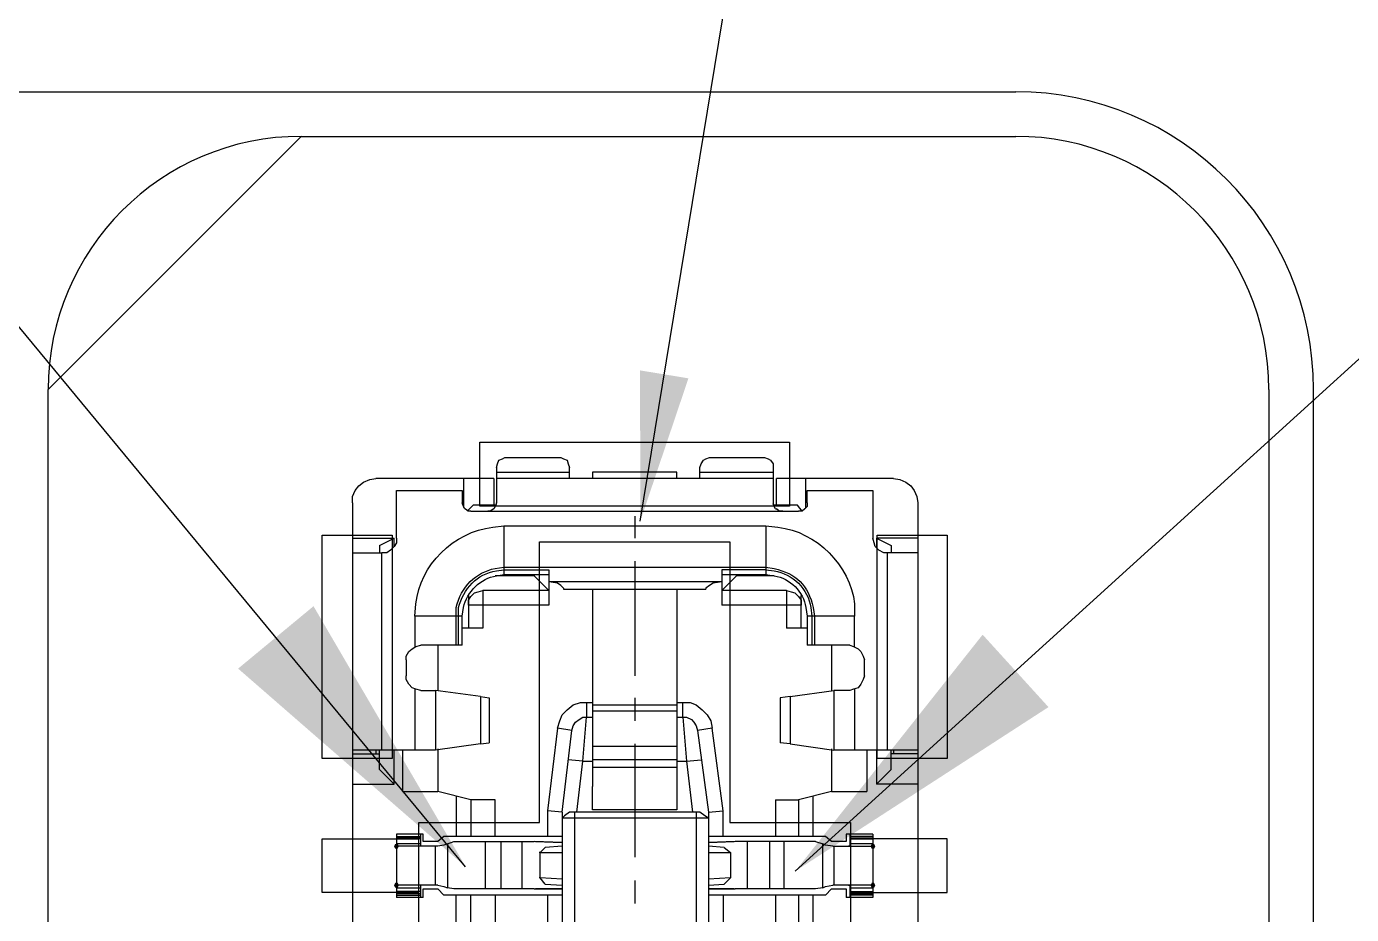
# Model space of a CAD drawing. Header units: millimetres. Extents: x -697 to -103, y -638 to -114.
# Drawn here: x -216.57 to -194.31, y -400.87 to -385.95 of the extents above; entities that cross this region are included whole.
import ezdxf

# ---------------------------------------------------------------- set-up
doc = ezdxf.new("R2010")
doc.units = ezdxf.units.MM
doc.layers.add('NW0322', color=7, linetype='Continuous')
doc.layers.add('標示線', color=3, linetype='Continuous', lineweight=0)
doc.styles.get("Standard").update_dxf_attribs({"font": ''})
doc.styles.get('Standard').set_extended_font_data('SimSun')
doc.dimstyles.new('ISO-25', dxfattribs={"dimtxt": 2.5, "dimasz": 2.5, "dimexe": 1.25, "dimexo": 0.625, "dimtad": 1, "dimtxsty": 'Standard', "dimcen": 2.5, "dimadec": 0, "dimazin": 0, "dimtfac": 1, "dimtmove": 0, "dimatfit": 3, "dimfxl": 1, "dimarcsym": 0})

# ---------------------------------------------------------------- blocks, each defined once
blk = doc.blocks.new('NW0322-A')
at = {"layer": 'NW0322'}
h = blk.add_hatch(color=256, dxfattribs=at)
h.dxf.hatch_style = 2
h.paths.add_polyline_path([(1767.3527, 2188.8234), (1767.3486, 2188.8316), (1767.3404, 2188.8316), (1767.3363, 2188.8234), (1767.3404, 2188.8153), (1767.3486, 2188.8153)])
h = blk.add_hatch(color=256, dxfattribs=at)
h.dxf.hatch_style = 2
h.paths.add_polyline_path([(1768.9366, 2188.8234), (1768.9407, 2188.8153), (1768.9488, 2188.8153), (1768.9529, 2188.8234), (1768.9488, 2188.8316), (1768.9407, 2188.8316)])
h = blk.add_hatch(color=256, dxfattribs=at)
h.dxf.hatch_style = 2
h.paths.add_polyline_path([(1767.3527, 2188.6925), (1767.3486, 2188.7007), (1767.3404, 2188.7007), (1767.3363, 2188.6925), (1767.3404, 2188.6843), (1767.3486, 2188.6843)])
h = blk.add_hatch(color=256, dxfattribs=at)
h.dxf.hatch_style = 2
h.paths.add_polyline_path([(1768.9366, 2188.6925), (1768.9407, 2188.6843), (1768.9488, 2188.6843), (1768.9529, 2188.6925), (1768.9488, 2188.7007), (1768.9407, 2188.7007)])
at = {"layer": 'NW0322', "color": 7}
for p, q in [((1749.6007, 2191.3584), (1769.4246, 2191.3584)), ((1749.6007, 2191.3584), (1769.4246, 2191.3584)), ((1767.0246, 2191.2084), (1769.4246, 2191.2084)), ((1766.1746, 2178.7584), (1766.1746, 2190.3584)), ((1770.2746, 2190.3584), (1770.2746, 2178.7584)), ((1770.4246, 2178.7584), (1770.4246, 2190.3584)), ((1770.4246, 2178.7584), (1770.4246, 2190.3584))]:
    blk.add_line(p, q, dxfattribs=at)
at = {"layer": 'NW0322', "color": 2}
for p, q in [((1766.1746, 2190.3584), (1767.0246, 2191.2084)), ((1767.6246, 2190.1814), (1768.6646, 2190.1814)), ((1767.6246, 2189.9664), (1767.6246, 2190.1814)), ((1768.6646, 2190.1814), (1768.6646, 2189.9664)), ((1768.6646, 2189.9664), (1767.6246, 2189.9664)), ((1767.0946, 2189.8684), (1767.3296, 2189.8684)), ((1767.0946, 2189.1184), (1767.0946, 2189.8684)), ((1767.3296, 2189.8684), (1767.3296, 2189.1184)), ((1767.8246, 2189.8464), (1768.4646, 2189.8464)), ((1767.8246, 2188.9034), (1767.8246, 2189.8464)), ((1768.4646, 2189.8464), (1768.4646, 2188.9034)), ((1768.9596, 2189.8684), (1769.1946, 2189.8684)), ((1768.9596, 2189.1184), (1768.9596, 2189.8684)), ((1769.1946, 2189.8684), (1769.1946, 2189.1184)), ((1767.3296, 2189.1184), (1767.0946, 2189.1184)), ((1769.1946, 2189.1184), (1768.9596, 2189.1184)), ((1767.4196, 2188.9034), (1767.8246, 2188.9034)), ((1767.4196, 2180.2134), (1767.4196, 2188.9034)), ((1768.4646, 2188.9034), (1768.8696, 2188.9034)), ((1768.8696, 2188.9034), (1768.8696, 2180.2134)), ((1767.0946, 2188.8484), (1767.4196, 2188.8484)), ((1767.0946, 2188.6684), (1767.0946, 2188.8484)), ((1769.1946, 2188.8484), (1768.8696, 2188.8484)), ((1769.1946, 2188.6684), (1769.1946, 2188.8484)), ((1767.4196, 2188.6684), (1767.0946, 2188.6684)), ((1768.8696, 2188.6684), (1769.1946, 2188.6684))]:
    blk.add_line(p, q, dxfattribs=at)
at = {"layer": 'NW0322'}
for points in [[(1767.9052, 2189.6911), (1767.897, 2189.6993), (1767.8848, 2189.7075), (1767.8561, 2189.7115)], [(1768.4373, 2189.7115), (1768.4086, 2189.7075), (1768.3963, 2189.6993), (1768.3841, 2189.6911)], [(1767.6269, 2189.3268), (1767.6556, 2189.3227)], [(1768.6665, 2189.3268), (1768.6337, 2189.3227)], [(1767.9707, 2189.1099), (1767.983, 2189.2573)], [(1768.3063, 2189.2573), (1768.3186, 2189.1099)], [(1767.6269, 2189.1672), (1767.6556, 2189.1713)], [(1768.6665, 2189.1672), (1768.6337, 2189.1713)], [(1767.9011, 2188.938), (1767.852, 2188.9421)], [(1767.9257, 2188.938), (1767.9093, 2188.9258)], [(1768.38, 2188.9258), (1768.3636, 2188.938)], [(1768.3922, 2188.938), (1768.4414, 2188.9421)], [(1767.9011, 2188.8357), (1767.807, 2188.8398)], [(1767.8111, 2188.8398), (1767.9011, 2188.8357)], [(1767.9011, 2188.8234), (1767.8438, 2188.8193)], [(1768.3922, 2188.8357), (1768.4782, 2188.8398)], [(1768.4823, 2188.8398), (1768.3922, 2188.8357)], [(1768.4455, 2188.8193), (1768.3922, 2188.8234)], [(1768.867, 2188.8234), (1768.8629, 2188.8234)], [(1767.8275, 2188.803), (1767.9011, 2188.803)], [(1768.3922, 2188.803), (1768.4659, 2188.803)], [(1767.807, 2188.6802), (1767.9011, 2188.6802)], [(1767.9011, 2188.6802), (1767.8111, 2188.6802)], [(1767.9011, 2188.7129), (1767.8275, 2188.717)], [(1767.8438, 2188.6966), (1767.9011, 2188.6925)], [(1768.4659, 2188.717), (1768.3922, 2188.7129)], [(1768.3922, 2188.6925), (1768.4455, 2188.6966)], [(1768.4782, 2188.6802), (1768.3922, 2188.6802)], [(1768.3922, 2188.6802), (1768.4823, 2188.6802)], [(1768.8629, 2188.6925), (1768.867, 2188.6925)]]:
    blk.add_lwpolyline(points, dxfattribs=at)
at = {"layer": 'NW0322', "color": 7}
for centre, radius, start, end in [((1769.4246, 2190.3584), 1, 0, 90), ((1769.4246, 2190.3584), 1, 0, 90), ((1767.0246, 2190.3584), 0.85, 90, 180), ((1769.4246, 2190.3584), 0.85, 0, 90)]:
    blk.add_arc(centre, radius, start, end, dxfattribs=at)
at = {"layer": 'NW0322'}
for points, knots in [([(1767.6801, 2190.0963), (1767.6801, 2190.0963), (1767.6842, 2190.1085), (1767.6842, 2190.1085), (1767.6842, 2190.1085), (1767.6883, 2190.1208), (1767.6883, 2190.1208), (1767.6883, 2190.1208), (1767.7006, 2190.1249), (1767.7006, 2190.1249), (1767.7006, 2190.1249), (1767.7088, 2190.129), (1767.7088, 2190.129)], [0, 0, 0, 0, 1, 1, 1, 2, 2, 2, 3, 3, 3, 4, 4, 4, 4]), ([(1767.897, 2190.129), (1767.897, 2190.129), (1767.9052, 2190.1249), (1767.9052, 2190.1249), (1767.9052, 2190.1249), (1767.9175, 2190.1208), (1767.9175, 2190.1208), (1767.9175, 2190.1208), (1767.9216, 2190.1085), (1767.9216, 2190.1085), (1767.9216, 2190.1085), (1767.9257, 2190.0963), (1767.9257, 2190.0963)], [0, 0, 0, 0, 1, 1, 1, 2, 2, 2, 3, 3, 3, 4, 4, 4, 4]), ([(1768.3636, 2190.0963), (1768.3636, 2190.0963), (1768.3677, 2190.1085), (1768.3677, 2190.1085), (1768.3677, 2190.1085), (1768.3759, 2190.1208), (1768.3759, 2190.1208), (1768.3759, 2190.1208), (1768.3841, 2190.1249), (1768.3841, 2190.1249), (1768.3841, 2190.1249), (1768.3963, 2190.129), (1768.3963, 2190.129)], [0, 0, 0, 0, 1, 1, 1, 2, 2, 2, 3, 3, 3, 4, 4, 4, 4]), ([(1768.5805, 2190.129), (1768.5805, 2190.129), (1768.5928, 2190.1249), (1768.5928, 2190.1249), (1768.5928, 2190.1249), (1768.601, 2190.1208), (1768.601, 2190.1208), (1768.601, 2190.1208), (1768.6092, 2190.1085), (1768.6092, 2190.1085), (1768.6092, 2190.1085), (1768.6092, 2190.0963), (1768.6092, 2190.0963)], [0, 0, 0, 0, 1, 1, 1, 2, 2, 2, 3, 3, 3, 4, 4, 4, 4]), ([(1767.1972, 2189.9776), (1767.1972, 2189.9776), (1767.1972, 2189.998), (1767.1972, 2189.998), (1767.1972, 2189.998), (1767.2054, 2190.0185), (1767.2054, 2190.0185), (1767.2054, 2190.0185), (1767.2177, 2190.0349), (1767.2177, 2190.0349), (1767.2177, 2190.0349), (1767.234, 2190.0471), (1767.234, 2190.0471), (1767.234, 2190.0471), (1767.2545, 2190.0553), (1767.2545, 2190.0553), (1767.2545, 2190.0553), (1767.275, 2190.0594), (1767.275, 2190.0594)], [0, 0, 0, 0, 1, 1, 1, 2, 2, 2, 3, 3, 3, 4, 4, 4, 5, 5, 5, 6, 6, 6, 6]), ([(1769.0143, 2190.0594), (1769.0143, 2190.0594), (1769.0348, 2190.0553), (1769.0348, 2190.0553), (1769.0348, 2190.0553), (1769.0553, 2190.0471), (1769.0553, 2190.0471), (1769.0553, 2190.0471), (1769.0716, 2190.0349), (1769.0716, 2190.0349), (1769.0716, 2190.0349), (1769.0839, 2190.0185), (1769.0839, 2190.0185), (1769.0839, 2190.0185), (1769.0921, 2189.998), (1769.0921, 2189.998), (1769.0921, 2189.998), (1769.0962, 2189.9776), (1769.0962, 2189.9776)], [0, 0, 0, 0, 1, 1, 1, 2, 2, 2, 3, 3, 3, 4, 4, 4, 5, 5, 5, 6, 6, 6, 6]), ([(1767.5942, 2189.9489), (1767.5942, 2189.9489), (1767.586, 2189.9489), (1767.586, 2189.9489), (1767.586, 2189.9489), (1767.5737, 2189.9571), (1767.5737, 2189.9571), (1767.5737, 2189.9571), (1767.5696, 2189.9653), (1767.5696, 2189.9653), (1767.5696, 2189.9653), (1767.5655, 2189.9776), (1767.5655, 2189.9776)], [0, 0, 0, 0, 1, 1, 1, 2, 2, 2, 3, 3, 3, 4, 4, 4, 4]), ([(1768.7238, 2189.9776), (1768.7238, 2189.9776), (1768.7238, 2189.9653), (1768.7238, 2189.9653), (1768.7238, 2189.9653), (1768.7156, 2189.9571), (1768.7156, 2189.9571), (1768.7156, 2189.9571), (1768.7074, 2189.9489), (1768.7074, 2189.9489), (1768.7074, 2189.9489), (1768.6951, 2189.9489), (1768.6951, 2189.9489)], [0, 0, 0, 0, 1, 1, 1, 2, 2, 2, 3, 3, 3, 4, 4, 4, 4]), ([(1767.4059, 2189.597), (1767.4059, 2189.597), (1767.41, 2189.6379), (1767.41, 2189.6379), (1767.4223, 2189.7688), (1767.5369, 2189.8793), (1767.6679, 2189.8957), (1767.6679, 2189.8957), (1767.7047, 2189.8998), (1767.7047, 2189.8998)], [0, 0, 0, 0, 1, 1, 1, 2, 2, 2, 3, 3, 3, 3]), ([(1768.5846, 2189.8998), (1768.5846, 2189.8998), (1768.6255, 2189.8957), (1768.6255, 2189.8957), (1768.7565, 2189.8793), (1768.867, 2189.7688), (1768.8834, 2189.6379), (1768.8834, 2189.6379), (1768.8834, 2189.597), (1768.8834, 2189.597)], [0, 0, 0, 0, 1, 1, 1, 2, 2, 2, 3, 3, 3, 3]), ([(1767.3445, 2189.8589), (1767.3445, 2189.8589), (1767.3445, 2189.8425), (1767.3445, 2189.8425), (1767.3445, 2189.8425), (1767.3363, 2189.8302), (1767.3363, 2189.8302), (1767.3363, 2189.8302), (1767.3241, 2189.818), (1767.3241, 2189.818), (1767.3241, 2189.818), (1767.3118, 2189.8098), (1767.3118, 2189.8098), (1767.3118, 2189.8098), (1767.2954, 2189.8098), (1767.2954, 2189.8098)], [0, 0, 0, 0, 1, 1, 1, 2, 2, 2, 3, 3, 3, 4, 4, 4, 5, 5, 5, 5]), ([(1768.9939, 2189.8098), (1768.9939, 2189.8098), (1768.9816, 2189.8098), (1768.9816, 2189.8098), (1768.9816, 2189.8098), (1768.9652, 2189.818), (1768.9652, 2189.818), (1768.9652, 2189.818), (1768.9529, 2189.8302), (1768.9529, 2189.8302), (1768.9529, 2189.8302), (1768.9488, 2189.8425), (1768.9488, 2189.8425), (1768.9488, 2189.8425), (1768.9448, 2189.8589), (1768.9448, 2189.8589)], [0, 0, 0, 0, 1, 1, 1, 2, 2, 2, 3, 3, 3, 4, 4, 4, 5, 5, 5, 5]), ([(1767.5451, 2189.597), (1767.5451, 2189.597), (1767.5451, 2189.6256), (1767.5451, 2189.6256), (1767.5614, 2189.6952), (1767.6106, 2189.7443), (1767.676, 2189.7566), (1767.676, 2189.7566), (1767.7047, 2189.7607), (1767.7047, 2189.7607)], [0, 0, 0, 0, 1, 1, 1, 2, 2, 2, 3, 3, 3, 3]), ([(1767.5533, 2189.597), (1767.5533, 2189.597), (1767.5533, 2189.6256), (1767.5533, 2189.6256), (1767.5696, 2189.687), (1767.6146, 2189.7402), (1767.6801, 2189.7484), (1767.6801, 2189.7484), (1767.7047, 2189.7525), (1767.7047, 2189.7525)], [0, 0, 0, 0, 1, 1, 1, 2, 2, 2, 3, 3, 3, 3]), ([(1768.5846, 2189.7607), (1768.5846, 2189.7607), (1768.6133, 2189.7566), (1768.6133, 2189.7566), (1768.6869, 2189.7402), (1768.7278, 2189.6993), (1768.7442, 2189.6256), (1768.7442, 2189.6256), (1768.7483, 2189.597), (1768.7483, 2189.597)], [0, 0, 0, 0, 1, 1, 1, 2, 2, 2, 3, 3, 3, 3]), ([(1768.5846, 2189.7525), (1768.5846, 2189.7525), (1768.6133, 2189.7484), (1768.6133, 2189.7484), (1768.6746, 2189.7402), (1768.7278, 2189.687), (1768.736, 2189.6256), (1768.736, 2189.6256), (1768.7401, 2189.597), (1768.7401, 2189.597)], [0, 0, 0, 0, 1, 1, 1, 2, 2, 2, 3, 3, 3, 3]), ([(1767.5655, 2189.597), (1767.5655, 2189.597), (1767.5696, 2189.6256), (1767.5696, 2189.6256), (1767.5819, 2189.6788), (1767.6269, 2189.7238), (1767.6801, 2189.732), (1767.6801, 2189.732), (1767.7047, 2189.7361), (1767.7047, 2189.7361)], [0, 0, 0, 0, 1, 1, 1, 2, 2, 2, 3, 3, 3, 3]), ([(1768.5846, 2189.7361), (1768.5846, 2189.7361), (1768.6133, 2189.732), (1768.6133, 2189.732), (1768.6665, 2189.7238), (1768.7115, 2189.6788), (1768.7197, 2189.6256), (1768.7197, 2189.6256), (1768.7238, 2189.597), (1768.7238, 2189.597)], [0, 0, 0, 0, 1, 1, 1, 2, 2, 2, 3, 3, 3, 3]), ([(1767.586, 2189.6338), (1767.586, 2189.6338), (1767.586, 2189.6502), (1767.586, 2189.6502), (1767.586, 2189.6502), (1767.5942, 2189.6624), (1767.5942, 2189.6624), (1767.5942, 2189.6624), (1767.6065, 2189.6747), (1767.6065, 2189.6747), (1767.6065, 2189.6747), (1767.6187, 2189.6788), (1767.6187, 2189.6788), (1767.6187, 2189.6788), (1767.6351, 2189.6829), (1767.6351, 2189.6829)], [0, 0, 0, 0, 1, 1, 1, 2, 2, 2, 3, 3, 3, 4, 4, 4, 5, 5, 5, 5]), ([(1768.6542, 2189.6829), (1768.6542, 2189.6829), (1768.6705, 2189.6788), (1768.6705, 2189.6788), (1768.6705, 2189.6788), (1768.6828, 2189.6747), (1768.6828, 2189.6747), (1768.6828, 2189.6747), (1768.6951, 2189.6624), (1768.6951, 2189.6624), (1768.6951, 2189.6624), (1768.7033, 2189.6502), (1768.7033, 2189.6502), (1768.7033, 2189.6502), (1768.7033, 2189.6338), (1768.7033, 2189.6338)], [0, 0, 0, 0, 1, 1, 1, 2, 2, 2, 3, 3, 3, 4, 4, 4, 5, 5, 5, 5]), ([(1767.3773, 2189.4496), (1767.3773, 2189.4496), (1767.3773, 2189.4619), (1767.3773, 2189.4619), (1767.3773, 2189.4619), (1767.3855, 2189.4783), (1767.3855, 2189.4783), (1767.3855, 2189.4783), (1767.3977, 2189.4864), (1767.3977, 2189.4864), (1767.3977, 2189.4864), (1767.41, 2189.4946), (1767.41, 2189.4946), (1767.41, 2189.4946), (1767.4264, 2189.4987), (1767.4264, 2189.4987)], [0, 0, 0, 0, 1, 1, 1, 2, 2, 2, 3, 3, 3, 4, 4, 4, 5, 5, 5, 5]), ([(1768.867, 2189.4987), (1768.867, 2189.4987), (1768.8793, 2189.4946), (1768.8793, 2189.4946), (1768.8793, 2189.4946), (1768.8956, 2189.4864), (1768.8956, 2189.4864), (1768.8956, 2189.4864), (1768.9038, 2189.4783), (1768.9038, 2189.4783), (1768.9038, 2189.4783), (1768.912, 2189.4619), (1768.912, 2189.4619), (1768.912, 2189.4619), (1768.9161, 2189.4496), (1768.9161, 2189.4496)], [0, 0, 0, 0, 1, 1, 1, 2, 2, 2, 3, 3, 3, 4, 4, 4, 5, 5, 5, 5]), ([(1767.4264, 2189.3473), (1767.4264, 2189.3473), (1767.41, 2189.3514), (1767.41, 2189.3514), (1767.41, 2189.3514), (1767.3977, 2189.3555), (1767.3977, 2189.3555), (1767.3977, 2189.3555), (1767.3855, 2189.3678), (1767.3855, 2189.3678), (1767.3855, 2189.3678), (1767.3773, 2189.3841), (1767.3773, 2189.3841), (1767.3773, 2189.3841), (1767.3773, 2189.3964), (1767.3773, 2189.3964)], [0, 0, 0, 0, 1, 1, 1, 2, 2, 2, 3, 3, 3, 4, 4, 4, 5, 5, 5, 5]), ([(1768.9161, 2189.3964), (1768.9161, 2189.3964), (1768.912, 2189.3841), (1768.912, 2189.3841), (1768.912, 2189.3841), (1768.9038, 2189.3678), (1768.9038, 2189.3678), (1768.9038, 2189.3678), (1768.8956, 2189.3555), (1768.8956, 2189.3555), (1768.8956, 2189.3555), (1768.8793, 2189.3514), (1768.8793, 2189.3514), (1768.8793, 2189.3514), (1768.867, 2189.3473), (1768.867, 2189.3473)], [0, 0, 0, 0, 1, 1, 1, 2, 2, 2, 3, 3, 3, 4, 4, 4, 5, 5, 5, 5]), ([(1767.8848, 2189.2204), (1767.8848, 2189.2204), (1767.8929, 2189.245), (1767.8929, 2189.245), (1767.8929, 2189.245), (1767.9011, 2189.2654), (1767.9011, 2189.2654), (1767.9011, 2189.2654), (1767.9175, 2189.2818), (1767.9175, 2189.2818), (1767.9175, 2189.2818), (1767.938, 2189.2982), (1767.938, 2189.2982), (1767.938, 2189.2982), (1767.9625, 2189.3064), (1767.9625, 2189.3064), (1767.9625, 2189.3064), (1767.983, 2189.3064), (1767.983, 2189.3064)], [0, 0, 0, 0, 1, 1, 1, 2, 2, 2, 3, 3, 3, 4, 4, 4, 5, 5, 5, 6, 6, 6, 6]), ([(1768.3063, 2189.3064), (1768.3063, 2189.3064), (1768.3309, 2189.3064), (1768.3309, 2189.3064), (1768.3309, 2189.3064), (1768.3513, 2189.2982), (1768.3513, 2189.2982), (1768.3513, 2189.2982), (1768.3718, 2189.2818), (1768.3718, 2189.2818), (1768.3718, 2189.2818), (1768.3882, 2189.2654), (1768.3882, 2189.2654), (1768.3882, 2189.2654), (1768.4004, 2189.245), (1768.4004, 2189.245), (1768.4004, 2189.245), (1768.4045, 2189.2204), (1768.4045, 2189.2204)], [0, 0, 0, 0, 1, 1, 1, 2, 2, 2, 3, 3, 3, 4, 4, 4, 5, 5, 5, 6, 6, 6, 6]), ([(1767.9339, 2189.2122), (1767.9339, 2189.2122), (1767.938, 2189.2286), (1767.938, 2189.2286), (1767.938, 2189.2286), (1767.9462, 2189.2409), (1767.9462, 2189.2409), (1767.9462, 2189.2409), (1767.9584, 2189.2491), (1767.9584, 2189.2491), (1767.9584, 2189.2491), (1767.9707, 2189.2573), (1767.9707, 2189.2573), (1767.9707, 2189.2573), (1767.983, 2189.2573), (1767.983, 2189.2573)], [0, 0, 0, 0, 1, 1, 1, 2, 2, 2, 3, 3, 3, 4, 4, 4, 5, 5, 5, 5]), ([(1768.3063, 2189.2573), (1768.3063, 2189.2573), (1768.3186, 2189.2573), (1768.3186, 2189.2573), (1768.3186, 2189.2573), (1768.335, 2189.2491), (1768.335, 2189.2491), (1768.335, 2189.2491), (1768.3431, 2189.2409), (1768.3431, 2189.2409), (1768.3431, 2189.2409), (1768.3513, 2189.2286), (1768.3513, 2189.2286), (1768.3513, 2189.2286), (1768.3554, 2189.2122), (1768.3554, 2189.2122)], [0, 0, 0, 0, 1, 1, 1, 2, 2, 2, 3, 3, 3, 4, 4, 4, 5, 5, 5, 5])]:
    blk.add_open_spline(points, degree=3, knots=knots, dxfattribs=at)
for points in [[(1767.7088, 2190.129), (1767.7088, 2190.129), (1767.897, 2190.129), (1767.897, 2190.129)], [(1768.3963, 2190.129), (1768.3963, 2190.129), (1768.5805, 2190.129), (1768.5805, 2190.129)], [(1767.6719, 2190.0594), (1767.6719, 2190.0594), (1767.275, 2190.0594), (1767.275, 2190.0594)], [(1767.5696, 2190.0594), (1767.5696, 2190.0594), (1767.5696, 2189.9612), (1767.5696, 2189.9612)], [(1767.6719, 2190.0594), (1767.6719, 2190.0594), (1767.6719, 2189.9694), (1767.6719, 2189.9694)], [(1767.6801, 2190.0963), (1767.6801, 2190.0963), (1767.6801, 2189.9776), (1767.6801, 2189.9776)], [(1767.6801, 2190.0799), (1767.6801, 2190.0799), (1767.9257, 2190.0799), (1767.9257, 2190.0799)], [(1768.6092, 2190.0594), (1768.6092, 2190.0594), (1767.6801, 2190.0594), (1767.6801, 2190.0594)], [(1767.9257, 2190.0594), (1767.9257, 2190.0594), (1767.9257, 2190.0963), (1767.9257, 2190.0963)], [(1768.0034, 2190.0799), (1768.0034, 2190.0799), (1768.0034, 2190.0594), (1768.0034, 2190.0594)], [(1768.2858, 2190.0799), (1768.2858, 2190.0799), (1768.0034, 2190.0799), (1768.0034, 2190.0799)], [(1768.2858, 2190.0594), (1768.2858, 2190.0594), (1768.2858, 2190.0799), (1768.2858, 2190.0799)], [(1768.3636, 2190.0594), (1768.3636, 2190.0594), (1768.3636, 2190.0963), (1768.3636, 2190.0963)], [(1768.3636, 2190.0799), (1768.3636, 2190.0799), (1768.6092, 2190.0799), (1768.6092, 2190.0799)], [(1768.6092, 2190.0963), (1768.6092, 2190.0963), (1768.6092, 2189.9776), (1768.6092, 2189.9776)], [(1768.6214, 2189.9694), (1768.6214, 2189.9694), (1768.6214, 2190.0594), (1768.6214, 2190.0594)], [(1769.0143, 2190.0594), (1769.0143, 2190.0594), (1768.6214, 2190.0594), (1768.6214, 2190.0594)], [(1768.7197, 2189.9612), (1768.7197, 2189.9612), (1768.7197, 2190.0594), (1768.7197, 2190.0594)], [(1767.3445, 2189.8589), (1767.3445, 2189.8589), (1767.3445, 2190.0185), (1767.3445, 2190.0185)], [(1767.3445, 2190.0185), (1767.3445, 2190.0185), (1767.5655, 2190.0185), (1767.5655, 2190.0185)], [(1767.5655, 2190.0185), (1767.5655, 2190.0185), (1767.5655, 2189.9776), (1767.5655, 2189.9776)], [(1768.7238, 2189.9776), (1768.7238, 2189.9776), (1768.7238, 2190.0185), (1768.7238, 2190.0185)], [(1768.7238, 2190.0185), (1768.7238, 2190.0185), (1768.9448, 2190.0185), (1768.9448, 2190.0185)], [(1768.9448, 2190.0185), (1768.9448, 2190.0185), (1768.9448, 2189.8589), (1768.9448, 2189.8589)], [(1767.1972, 2189.9776), (1767.1972, 2189.9776), (1767.1972, 2179.1372), (1767.1972, 2179.1372)], [(1767.6024, 2189.9694), (1767.6024, 2189.9694), (1767.5819, 2189.9489), (1767.5819, 2189.9489)], [(1767.6801, 2189.9694), (1767.6801, 2189.9694), (1767.6024, 2189.9694), (1767.6024, 2189.9694)], [(1767.6801, 2189.9735), (1767.6801, 2189.9735), (1767.676, 2189.9653), (1767.676, 2189.9653)], [(1767.6801, 2189.9694), (1767.6801, 2189.9694), (1767.676, 2189.9694), (1767.676, 2189.9694)], [(1767.6801, 2189.9735), (1767.6801, 2189.9735), (1767.6801, 2189.9776), (1767.6801, 2189.9776)], [(1768.6092, 2189.9776), (1768.6092, 2189.9776), (1768.6092, 2189.9735), (1768.6092, 2189.9735)], [(1768.6133, 2189.9653), (1768.6133, 2189.9653), (1768.6092, 2189.9735), (1768.6092, 2189.9735)], [(1768.6133, 2189.9694), (1768.6133, 2189.9694), (1768.6092, 2189.9694), (1768.6092, 2189.9694)], [(1768.691, 2189.9694), (1768.691, 2189.9694), (1768.6133, 2189.9694), (1768.6133, 2189.9694)], [(1768.7074, 2189.9489), (1768.7074, 2189.9489), (1768.691, 2189.9694), (1768.691, 2189.9694)], [(1769.0962, 2189.9776), (1769.0962, 2189.9776), (1769.0962, 2179.1372), (1769.0962, 2179.1372)], [(1767.5942, 2189.9489), (1767.5942, 2189.9489), (1768.6951, 2189.9489), (1768.6951, 2189.9489)], [(1767.6597, 2189.9489), (1767.6597, 2189.9489), (1767.6515, 2189.9489), (1767.6515, 2189.9489)], [(1767.6719, 2189.9571), (1767.6719, 2189.9571), (1767.6597, 2189.9489), (1767.6597, 2189.9489)], [(1767.676, 2189.9653), (1767.676, 2189.9653), (1767.6719, 2189.9571), (1767.6719, 2189.9571)], [(1768.1467, 2189.8589), (1768.1467, 2189.8589), (1768.1467, 2189.9325), (1768.1467, 2189.9325)], [(1768.6173, 2189.9571), (1768.6173, 2189.9571), (1768.6133, 2189.9653), (1768.6133, 2189.9653)], [(1768.6173, 2189.9571), (1768.6173, 2189.9571), (1768.6214, 2189.9571), (1768.6214, 2189.9571)], [(1768.6296, 2189.9489), (1768.6296, 2189.9489), (1768.6214, 2189.9571), (1768.6214, 2189.9571)], [(1768.6337, 2189.9489), (1768.6337, 2189.9489), (1768.6296, 2189.9489), (1768.6296, 2189.9489)], [(1768.6419, 2189.9489), (1768.6419, 2189.9489), (1768.6337, 2189.9489), (1768.6337, 2189.9489)], [(1767.7047, 2189.8998), (1767.7047, 2189.8998), (1767.7047, 2189.7361), (1767.7047, 2189.7361)], [(1767.7047, 2189.8998), (1767.7047, 2189.8998), (1768.5846, 2189.8998), (1768.5846, 2189.8998)], [(1768.5846, 2189.8998), (1768.5846, 2189.8998), (1768.5846, 2189.7361), (1768.5846, 2189.7361)], [(1767.1972, 2189.8589), (1767.1972, 2189.8589), (1767.3363, 2189.8589), (1767.3363, 2189.8589)], [(1767.2872, 2189.8343), (1767.2872, 2189.8343), (1767.3363, 2189.8589), (1767.3363, 2189.8589)], [(1767.2872, 2189.8343), (1767.2872, 2189.8343), (1767.2872, 2189.8098), (1767.2872, 2189.8098)], [(1767.3363, 2189.8302), (1767.3363, 2189.8302), (1767.3363, 2189.8589), (1767.3363, 2189.8589)], [(1768.957, 2189.8589), (1768.957, 2189.8589), (1768.957, 2189.8302), (1768.957, 2189.8302)], [(1769.0962, 2189.8589), (1769.0962, 2189.8589), (1768.957, 2189.8589), (1768.957, 2189.8589)], [(1768.957, 2189.8589), (1768.957, 2189.8589), (1769.0061, 2189.8343), (1769.0061, 2189.8343)], [(1769.0061, 2189.8343), (1769.0061, 2189.8343), (1769.0061, 2189.8098), (1769.0061, 2189.8098)], [(1767.1972, 2189.8098), (1767.1972, 2189.8098), (1767.2954, 2189.8098), (1767.2954, 2189.8098)], [(1767.2954, 2189.1468), (1767.2954, 2189.1468), (1767.2954, 2189.8098), (1767.2954, 2189.8098)], [(1768.9939, 2189.1468), (1768.9939, 2189.1468), (1768.9939, 2189.8098), (1768.9939, 2189.8098)], [(1769.0962, 2189.8098), (1769.0962, 2189.8098), (1768.9939, 2189.8098), (1768.9939, 2189.8098)], [(1767.7047, 2189.7607), (1767.7047, 2189.7607), (1768.5846, 2189.7607), (1768.5846, 2189.7607)], [(1767.7047, 2189.7525), (1767.7047, 2189.7525), (1767.8561, 2189.7525), (1767.8561, 2189.7525)], [(1767.8561, 2189.7525), (1767.8561, 2189.7525), (1767.8561, 2189.6338), (1767.8561, 2189.6338)], [(1768.1467, 2189.3964), (1768.1467, 2189.3964), (1768.1467, 2189.7811), (1768.1467, 2189.7811)], [(1768.4373, 2189.7525), (1768.4373, 2189.7525), (1768.4373, 2189.6338), (1768.4373, 2189.6338)], [(1768.5846, 2189.7525), (1768.5846, 2189.7525), (1768.4373, 2189.7525), (1768.4373, 2189.7525)], [(1767.807, 2189.732), (1767.807, 2189.732), (1767.676, 2189.732), (1767.676, 2189.732)], [(1767.7047, 2189.7361), (1767.7047, 2189.7361), (1767.8561, 2189.7361), (1767.8561, 2189.7361)], [(1767.807, 2189.7361), (1767.807, 2189.7361), (1767.807, 2189.732), (1767.807, 2189.732)], [(1767.8561, 2189.6829), (1767.8561, 2189.6829), (1767.807, 2189.732), (1767.807, 2189.732)], [(1768.4373, 2189.7115), (1768.4373, 2189.7115), (1767.8561, 2189.7115), (1767.8561, 2189.7115)], [(1768.4373, 2189.7361), (1768.4373, 2189.7361), (1768.5846, 2189.7361), (1768.5846, 2189.7361)], [(1768.4373, 2189.6829), (1768.4373, 2189.6829), (1768.4864, 2189.732), (1768.4864, 2189.732)], [(1768.4864, 2189.732), (1768.4864, 2189.732), (1768.4864, 2189.7361), (1768.4864, 2189.7361)], [(1768.6133, 2189.732), (1768.6133, 2189.732), (1768.4864, 2189.732), (1768.4864, 2189.732)], [(1767.586, 2189.6665), (1767.586, 2189.6665), (1767.586, 2189.556), (1767.586, 2189.556)], [(1767.6351, 2189.6829), (1767.6351, 2189.6829), (1767.6351, 2189.556), (1767.6351, 2189.556)], [(1767.8561, 2189.6829), (1767.8561, 2189.6829), (1767.6351, 2189.6829), (1767.6351, 2189.6829)], [(1767.9052, 2189.6911), (1767.9052, 2189.6911), (1767.9052, 2189.687), (1767.9052, 2189.687)], [(1767.9052, 2189.687), (1767.9052, 2189.687), (1768.3841, 2189.687), (1768.3841, 2189.687)], [(1768.0034, 2189.687), (1768.0034, 2189.687), (1768.0034, 2189.024), (1768.0034, 2189.024)], [(1768.2858, 2189.687), (1768.2858, 2189.687), (1768.2858, 2188.9462), (1768.2858, 2188.9462)], [(1768.3841, 2189.6911), (1768.3841, 2189.6911), (1768.3841, 2189.687), (1768.3841, 2189.687)], [(1768.6542, 2189.6829), (1768.6542, 2189.6829), (1768.4373, 2189.6829), (1768.4373, 2189.6829)], [(1768.6542, 2189.6829), (1768.6542, 2189.6829), (1768.6542, 2189.556), (1768.6542, 2189.556)], [(1768.7033, 2189.556), (1768.7033, 2189.556), (1768.7033, 2189.6665), (1768.7033, 2189.6665)], [(1767.8561, 2189.6338), (1767.8561, 2189.6338), (1767.586, 2189.6338), (1767.586, 2189.6338)], [(1768.7033, 2189.6338), (1768.7033, 2189.6338), (1768.4373, 2189.6338), (1768.4373, 2189.6338)], [(1767.4059, 2189.597), (1767.4059, 2189.597), (1767.4059, 2189.4946), (1767.4059, 2189.4946)], [(1767.5655, 2189.597), (1767.5655, 2189.597), (1767.4059, 2189.597), (1767.4059, 2189.597)], [(1767.5451, 2189.4987), (1767.5451, 2189.4987), (1767.5451, 2189.597), (1767.5451, 2189.597)], [(1767.5533, 2189.4987), (1767.5533, 2189.4987), (1767.5533, 2189.597), (1767.5533, 2189.597)], [(1767.5655, 2189.4987), (1767.5655, 2189.4987), (1767.5655, 2189.597), (1767.5655, 2189.597)], [(1768.7238, 2189.597), (1768.7238, 2189.597), (1768.7238, 2189.4987), (1768.7238, 2189.4987)], [(1768.8834, 2189.597), (1768.8834, 2189.597), (1768.7238, 2189.597), (1768.7238, 2189.597)], [(1768.7401, 2189.597), (1768.7401, 2189.597), (1768.7401, 2189.4987), (1768.7401, 2189.4987)], [(1768.7483, 2189.597), (1768.7483, 2189.597), (1768.7483, 2189.4987), (1768.7483, 2189.4987)], [(1768.8834, 2189.4946), (1768.8834, 2189.4946), (1768.8834, 2189.597), (1768.8834, 2189.597)], [(1767.6351, 2189.556), (1767.6351, 2189.556), (1767.5655, 2189.556), (1767.5655, 2189.556)], [(1768.7238, 2189.556), (1768.7238, 2189.556), (1768.6542, 2189.556), (1768.6542, 2189.556)], [(1767.5655, 2189.4987), (1767.5655, 2189.4987), (1767.4264, 2189.4987), (1767.4264, 2189.4987)], [(1767.4837, 2189.4987), (1767.4837, 2189.4987), (1767.4837, 2189.3473), (1767.4837, 2189.3473)], [(1768.867, 2189.4987), (1768.867, 2189.4987), (1768.7238, 2189.4987), (1768.7238, 2189.4987)], [(1768.8056, 2189.4987), (1768.8056, 2189.4987), (1768.8056, 2189.3473), (1768.8056, 2189.3473)], [(1767.3773, 2189.4496), (1767.3773, 2189.4496), (1767.3773, 2189.3964), (1767.3773, 2189.3964)], [(1768.9161, 2189.3964), (1768.9161, 2189.3964), (1768.9161, 2189.4496), (1768.9161, 2189.4496)], [(1767.4059, 2189.3514), (1767.4059, 2189.3514), (1767.4059, 2189.1468), (1767.4059, 2189.1468)], [(1767.4264, 2189.3473), (1767.4264, 2189.3473), (1767.4755, 2189.3473), (1767.4755, 2189.3473)], [(1767.4755, 2189.3473), (1767.4755, 2189.3473), (1767.4755, 2189.1468), (1767.4755, 2189.1468)], [(1767.6269, 2189.3268), (1767.6269, 2189.3268), (1767.4755, 2189.3473), (1767.4755, 2189.3473)], [(1768.6665, 2189.3268), (1768.6665, 2189.3268), (1768.8138, 2189.3473), (1768.8138, 2189.3473)], [(1768.8138, 2189.3473), (1768.8138, 2189.3473), (1768.8138, 2189.1468), (1768.8138, 2189.1468)], [(1768.867, 2189.3473), (1768.867, 2189.3473), (1768.8138, 2189.3473), (1768.8138, 2189.3473)], [(1768.8834, 2189.3514), (1768.8834, 2189.3514), (1768.8834, 2189.1468), (1768.8834, 2189.1468)], [(1767.6269, 2189.3268), (1767.6269, 2189.3268), (1767.6269, 2189.1672), (1767.6269, 2189.1672)], [(1767.6556, 2189.3227), (1767.6556, 2189.3227), (1767.6556, 2189.1713), (1767.6556, 2189.1713)], [(1767.983, 2189.3064), (1767.983, 2189.3064), (1767.983, 2189.2573), (1767.983, 2189.2573)], [(1767.983, 2189.3064), (1767.983, 2189.3064), (1768.0034, 2189.3064), (1768.0034, 2189.3064)], [(1768.1467, 2189.245), (1768.1467, 2189.245), (1768.1467, 2189.3227), (1768.1467, 2189.3227)], [(1768.2858, 2189.3064), (1768.2858, 2189.3064), (1768.3063, 2189.3064), (1768.3063, 2189.3064)], [(1768.3063, 2189.2573), (1768.3063, 2189.2573), (1768.3063, 2189.3064), (1768.3063, 2189.3064)], [(1768.6337, 2189.3227), (1768.6337, 2189.3227), (1768.6337, 2189.1713), (1768.6337, 2189.1713)], [(1768.6665, 2189.3268), (1768.6665, 2189.3268), (1768.6665, 2189.1672), (1768.6665, 2189.1672)], [(1767.983, 2189.2573), (1767.983, 2189.2573), (1768.0034, 2189.2573), (1768.0034, 2189.2573)], [(1768.0034, 2189.2982), (1768.0034, 2189.2982), (1768.2858, 2189.2982), (1768.2858, 2189.2982)], [(1768.2858, 2189.2777), (1768.2858, 2189.2777), (1768.0034, 2189.2777), (1768.0034, 2189.2777)], [(1768.2858, 2189.2573), (1768.2858, 2189.2573), (1768.3063, 2189.2573), (1768.3063, 2189.2573)], [(1767.8848, 2189.2204), (1767.8848, 2189.2204), (1767.852, 2188.9421), (1767.852, 2188.9421)], [(1767.9339, 2189.2122), (1767.9339, 2189.2122), (1767.8848, 2189.2204), (1767.8848, 2189.2204)], [(1767.9011, 2188.938), (1767.9011, 2188.938), (1767.9339, 2189.2122), (1767.9339, 2189.2122)], [(1768.4045, 2189.2204), (1768.4045, 2189.2204), (1768.3554, 2189.2122), (1768.3554, 2189.2122)], [(1768.3554, 2189.2122), (1768.3554, 2189.2122), (1768.3922, 2188.938), (1768.3922, 2188.938)], [(1768.4414, 2188.9421), (1768.4414, 2188.9421), (1768.4045, 2189.2204), (1768.4045, 2189.2204)], [(1767.6269, 2189.1672), (1767.6269, 2189.1672), (1767.4755, 2189.1468), (1767.4755, 2189.1468)], [(1768.1467, 2188.7866), (1768.1467, 2188.7866), (1768.1467, 2189.1672), (1768.1467, 2189.1672)], [(1768.6665, 2189.1672), (1768.6665, 2189.1672), (1768.8138, 2189.1468), (1768.8138, 2189.1468)], [(1767.4755, 2189.1468), (1767.4755, 2189.1468), (1767.1972, 2189.1468), (1767.1972, 2189.1468)], [(1767.1972, 2189.1345), (1767.1972, 2189.1345), (1767.2872, 2189.1345), (1767.2872, 2189.1345)], [(1767.275, 2189.1468), (1767.275, 2189.1468), (1767.275, 2189.1345), (1767.275, 2189.1345)], [(1767.2872, 2189.0813), (1767.2872, 2189.0813), (1767.2872, 2189.1468), (1767.2872, 2189.1468)], [(1767.3363, 2189.0322), (1767.3363, 2189.0322), (1767.3363, 2189.1468), (1767.3363, 2189.1468)], [(1767.365, 2189.1468), (1767.365, 2189.1468), (1767.365, 2189.0076), (1767.365, 2189.0076)], [(1767.4837, 2189.1509), (1767.4837, 2189.1509), (1767.4837, 2189.0076), (1767.4837, 2189.0076)], [(1768.2858, 2189.159), (1768.2858, 2189.159), (1768.0034, 2189.159), (1768.0034, 2189.159)], [(1768.8056, 2189.1509), (1768.8056, 2189.1509), (1768.8056, 2189.0076), (1768.8056, 2189.0076)], [(1769.0962, 2189.1468), (1769.0962, 2189.1468), (1768.8138, 2189.1468), (1768.8138, 2189.1468)], [(1768.9243, 2189.1468), (1768.9243, 2189.1468), (1768.9243, 2189.0076), (1768.9243, 2189.0076)], [(1768.957, 2189.1468), (1768.957, 2189.1468), (1768.957, 2189.0322), (1768.957, 2189.0322)], [(1769.0061, 2189.0813), (1769.0061, 2189.0813), (1769.0061, 2189.1468), (1769.0061, 2189.1468)], [(1769.0962, 2189.1345), (1769.0962, 2189.1345), (1769.0061, 2189.1345), (1769.0061, 2189.1345)], [(1769.0143, 2189.1468), (1769.0143, 2189.1468), (1769.0143, 2189.1345), (1769.0143, 2189.1345)], [(1767.3363, 2189.0322), (1767.3363, 2189.0322), (1767.2872, 2189.0813), (1767.2872, 2189.0813)], [(1767.9707, 2189.1099), (1767.9707, 2189.1099), (1767.9216, 2189.114), (1767.9216, 2189.114)], [(1767.9502, 2188.938), (1767.9502, 2188.938), (1767.9707, 2189.1099), (1767.9707, 2189.1099)], [(1767.9707, 2189.1099), (1767.9707, 2189.1099), (1768.0034, 2189.1099), (1768.0034, 2189.1099)], [(1768.2858, 2189.114), (1768.2858, 2189.114), (1768.0034, 2189.114), (1768.0034, 2189.114)], [(1768.0034, 2189.0895), (1768.0034, 2189.0895), (1768.2858, 2189.0895), (1768.2858, 2189.0895)], [(1768.2858, 2189.1099), (1768.2858, 2189.1099), (1768.3186, 2189.1099), (1768.3186, 2189.1099)], [(1768.3186, 2189.1099), (1768.3186, 2189.1099), (1768.3677, 2189.114), (1768.3677, 2189.114)], [(1768.3186, 2189.1099), (1768.3186, 2189.1099), (1768.339, 2188.938), (1768.339, 2188.938)], [(1769.0061, 2189.0813), (1769.0061, 2189.0813), (1768.957, 2189.0322), (1768.957, 2189.0322)], [(1767.1972, 2189.0322), (1767.1972, 2189.0322), (1767.3363, 2189.0322), (1767.3363, 2189.0322)], [(1769.0962, 2189.0322), (1769.0962, 2189.0322), (1768.957, 2189.0322), (1768.957, 2189.0322)], [(1767.365, 2189.0076), (1767.365, 2189.0076), (1767.4837, 2189.0076), (1767.4837, 2189.0076)], [(1767.5942, 2188.979), (1767.5942, 2188.979), (1767.4837, 2189.0076), (1767.4837, 2189.0076)], [(1767.5451, 2188.9912), (1767.5451, 2188.9912), (1767.5451, 2188.8562), (1767.5451, 2188.8562)], [(1768.0034, 2188.9462), (1768.0034, 2188.9462), (1768.0034, 2189.024), (1768.0034, 2189.024)], [(1768.8056, 2189.0076), (1768.8056, 2189.0076), (1768.6951, 2188.979), (1768.6951, 2188.979)], [(1768.7442, 2188.8562), (1768.7442, 2188.8562), (1768.7442, 2188.9912), (1768.7442, 2188.9912)], [(1768.8056, 2189.0076), (1768.8056, 2189.0076), (1768.9243, 2189.0076), (1768.9243, 2189.0076)], [(1767.5942, 2188.979), (1767.5942, 2188.979), (1767.5942, 2188.8562), (1767.5942, 2188.8562)], [(1767.676, 2188.979), (1767.676, 2188.979), (1767.5942, 2188.979), (1767.5942, 2188.979)], [(1767.676, 2188.8562), (1767.676, 2188.8562), (1767.676, 2188.979), (1767.676, 2188.979)], [(1768.2858, 2188.9462), (1768.2858, 2188.9462), (1768.0034, 2188.9462), (1768.0034, 2188.9462)], [(1768.6173, 2188.979), (1768.6173, 2188.979), (1768.6173, 2188.8562), (1768.6173, 2188.8562)], [(1768.6173, 2188.979), (1768.6173, 2188.979), (1768.6951, 2188.979), (1768.6951, 2188.979)], [(1768.6951, 2188.979), (1768.6951, 2188.979), (1768.6951, 2188.8562), (1768.6951, 2188.8562)], [(1767.852, 2188.9421), (1767.852, 2188.9421), (1767.852, 2188.8562), (1767.852, 2188.8562)], [(1767.9011, 2188.938), (1767.9011, 2188.938), (1767.9011, 2180.1767), (1767.9011, 2180.1767)], [(1767.9093, 2188.9258), (1767.9093, 2188.9258), (1767.9011, 2188.9176), (1767.9011, 2188.9176)], [(1768.3922, 2188.9176), (1768.3922, 2188.9176), (1767.9011, 2188.9176), (1767.9011, 2188.9176)], [(1768.3636, 2188.938), (1768.3636, 2188.938), (1767.9257, 2188.938), (1767.9257, 2188.938)], [(1767.9421, 2188.938), (1767.9421, 2188.938), (1767.9421, 2180.1767), (1767.9421, 2180.1767)], [(1768.3513, 2188.938), (1768.3513, 2188.938), (1768.3513, 2180.1767), (1768.3513, 2180.1767)], [(1768.3922, 2188.9176), (1768.3922, 2188.9176), (1768.38, 2188.9258), (1768.38, 2188.9258)], [(1768.3922, 2188.938), (1768.3922, 2188.938), (1768.3922, 2180.1767), (1768.3922, 2180.1767)], [(1768.4414, 2188.8562), (1768.4414, 2188.8562), (1768.4414, 2188.9421), (1768.4414, 2188.9421)], [(1767.3445, 2188.8644), (1767.3445, 2188.8644), (1767.3445, 2188.6516), (1767.3445, 2188.6516)], [(1767.4346, 2188.8644), (1767.4346, 2188.8644), (1767.3445, 2188.8644), (1767.3445, 2188.8644)], [(1767.3445, 2188.8562), (1767.3445, 2188.8562), (1767.4264, 2188.8562), (1767.4264, 2188.8562)], [(1767.4264, 2188.8234), (1767.4264, 2188.8234), (1767.4264, 2188.8644), (1767.4264, 2188.8644)], [(1767.4346, 2188.8398), (1767.4346, 2188.8398), (1767.4346, 2188.8644), (1767.4346, 2188.8644)], [(1767.5041, 2188.8562), (1767.5041, 2188.8562), (1767.4837, 2188.8398), (1767.4837, 2188.8398)], [(1767.9011, 2188.8562), (1767.9011, 2188.8562), (1767.5041, 2188.8562), (1767.5041, 2188.8562)], [(1768.7851, 2188.8562), (1768.7851, 2188.8562), (1768.3922, 2188.8562), (1768.3922, 2188.8562)], [(1768.8056, 2188.8398), (1768.8056, 2188.8398), (1768.7851, 2188.8562), (1768.7851, 2188.8562)], [(1768.9448, 2188.8644), (1768.9448, 2188.8644), (1768.8547, 2188.8644), (1768.8547, 2188.8644)], [(1768.8547, 2188.8644), (1768.8547, 2188.8644), (1768.8547, 2188.8398), (1768.8547, 2188.8398)], [(1768.867, 2188.8644), (1768.867, 2188.8644), (1768.867, 2188.8234), (1768.867, 2188.8234)], [(1768.9448, 2188.8562), (1768.9448, 2188.8562), (1768.867, 2188.8562), (1768.867, 2188.8562)], [(1768.9448, 2188.8644), (1768.9448, 2188.8644), (1768.9448, 2188.6516), (1768.9448, 2188.6516)], [(1767.4264, 2188.8521), (1767.4264, 2188.8521), (1767.3445, 2188.8521), (1767.3445, 2188.8521)], [(1767.4264, 2188.848), (1767.4264, 2188.848), (1767.3445, 2188.848), (1767.3445, 2188.848)], [(1767.4264, 2188.8316), (1767.4264, 2188.8316), (1767.3445, 2188.8316), (1767.3445, 2188.8316)], [(1767.4837, 2188.8234), (1767.4837, 2188.8234), (1767.3445, 2188.8234), (1767.3445, 2188.8234)], [(1767.4837, 2188.8398), (1767.4837, 2188.8398), (1767.4346, 2188.8398), (1767.4346, 2188.8398)], [(1767.4755, 2188.6925), (1767.4755, 2188.6925), (1767.4755, 2188.8234), (1767.4755, 2188.8234)], [(1767.5041, 2188.8275), (1767.5041, 2188.8275), (1767.4837, 2188.8234), (1767.4837, 2188.8234)], [(1767.5164, 2188.8316), (1767.5164, 2188.8316), (1767.5041, 2188.8275), (1767.5041, 2188.8275)], [(1767.5164, 2188.8316), (1767.5164, 2188.8316), (1767.5369, 2188.8398), (1767.5369, 2188.8398)], [(1767.5164, 2188.8316), (1767.5164, 2188.8316), (1767.5164, 2188.6843), (1767.5164, 2188.6843)], [(1767.5369, 2188.8398), (1767.5369, 2188.8398), (1767.807, 2188.8398), (1767.807, 2188.8398)], [(1767.6433, 2188.6802), (1767.6433, 2188.6802), (1767.6433, 2188.8398), (1767.6433, 2188.8398)], [(1767.6965, 2188.6802), (1767.6965, 2188.6802), (1767.6965, 2188.8398), (1767.6965, 2188.8398)], [(1767.7661, 2188.8398), (1767.7661, 2188.8398), (1767.7661, 2188.6802), (1767.7661, 2188.6802)], [(1767.8275, 2188.803), (1767.8275, 2188.803), (1767.8438, 2188.8193), (1767.8438, 2188.8193)], [(1768.4455, 2188.8193), (1768.4455, 2188.8193), (1768.4659, 2188.803), (1768.4659, 2188.803)], [(1768.7524, 2188.8398), (1768.7524, 2188.8398), (1768.4823, 2188.8398), (1768.4823, 2188.8398)], [(1768.5232, 2188.6802), (1768.5232, 2188.6802), (1768.5232, 2188.8398), (1768.5232, 2188.8398)], [(1768.5969, 2188.8398), (1768.5969, 2188.8398), (1768.5969, 2188.6802), (1768.5969, 2188.6802)], [(1768.646, 2188.8398), (1768.646, 2188.8398), (1768.646, 2188.6802), (1768.646, 2188.6802)], [(1768.7524, 2188.8398), (1768.7524, 2188.8398), (1768.777, 2188.8316), (1768.777, 2188.8316)], [(1768.7851, 2188.8275), (1768.7851, 2188.8275), (1768.777, 2188.8316), (1768.777, 2188.8316)], [(1768.777, 2188.6843), (1768.777, 2188.6843), (1768.777, 2188.8316), (1768.777, 2188.8316)], [(1768.8097, 2188.8234), (1768.8097, 2188.8234), (1768.7851, 2188.8275), (1768.7851, 2188.8275)], [(1768.8547, 2188.8398), (1768.8547, 2188.8398), (1768.8056, 2188.8398), (1768.8056, 2188.8398)], [(1768.8097, 2188.8234), (1768.8097, 2188.8234), (1768.9448, 2188.8234), (1768.9448, 2188.8234)], [(1768.8138, 2188.8234), (1768.8138, 2188.8234), (1768.8138, 2188.6925), (1768.8138, 2188.6925)], [(1768.867, 2188.8521), (1768.867, 2188.8521), (1768.9448, 2188.8521), (1768.9448, 2188.8521)], [(1768.867, 2188.848), (1768.867, 2188.848), (1768.9448, 2188.848), (1768.9448, 2188.848)], [(1768.9448, 2188.8316), (1768.9448, 2188.8316), (1768.867, 2188.8316), (1768.867, 2188.8316)], [(1767.8275, 2188.803), (1767.8275, 2188.803), (1767.8234, 2188.803), (1767.8234, 2188.803)], [(1767.8275, 2188.717), (1767.8275, 2188.717), (1767.8275, 2188.803), (1767.8275, 2188.803)], [(1768.4659, 2188.803), (1768.4659, 2188.803), (1768.4659, 2188.717), (1768.4659, 2188.717)], [(1767.4837, 2188.6925), (1767.4837, 2188.6925), (1767.3445, 2188.6925), (1767.3445, 2188.6925)], [(1767.3445, 2188.6843), (1767.3445, 2188.6843), (1767.4264, 2188.6843), (1767.4264, 2188.6843)], [(1767.4264, 2188.6516), (1767.4264, 2188.6516), (1767.4264, 2188.6925), (1767.4264, 2188.6925)], [(1767.4346, 2188.6516), (1767.4346, 2188.6516), (1767.4346, 2188.6802), (1767.4346, 2188.6802)], [(1767.4346, 2188.6802), (1767.4346, 2188.6802), (1767.4837, 2188.6802), (1767.4837, 2188.6802)], [(1767.4837, 2188.6925), (1767.4837, 2188.6925), (1767.5041, 2188.6884), (1767.5041, 2188.6884)], [(1767.4837, 2188.6802), (1767.4837, 2188.6802), (1767.5041, 2188.6597), (1767.5041, 2188.6597)], [(1767.5041, 2188.6884), (1767.5041, 2188.6884), (1767.5164, 2188.6843), (1767.5164, 2188.6843)], [(1767.5369, 2188.6802), (1767.5369, 2188.6802), (1767.5164, 2188.6843), (1767.5164, 2188.6843)], [(1767.807, 2188.6802), (1767.807, 2188.6802), (1767.5369, 2188.6802), (1767.5369, 2188.6802)], [(1767.8275, 2188.717), (1767.8275, 2188.717), (1767.8234, 2188.717), (1767.8234, 2188.717)], [(1767.8275, 2188.717), (1767.8275, 2188.717), (1767.8234, 2188.717), (1767.8234, 2188.717)], [(1767.8438, 2188.6966), (1767.8438, 2188.6966), (1767.8275, 2188.717), (1767.8275, 2188.717)], [(1768.1467, 2188.6311), (1768.1467, 2188.6311), (1768.1467, 2188.7088), (1768.1467, 2188.7088)], [(1768.4659, 2188.717), (1768.4659, 2188.717), (1768.4455, 2188.6966), (1768.4455, 2188.6966)], [(1768.7524, 2188.6802), (1768.7524, 2188.6802), (1768.4823, 2188.6802), (1768.4823, 2188.6802)], [(1768.777, 2188.6843), (1768.777, 2188.6843), (1768.7524, 2188.6802), (1768.7524, 2188.6802)], [(1768.777, 2188.6843), (1768.777, 2188.6843), (1768.7851, 2188.6884), (1768.7851, 2188.6884)], [(1768.7851, 2188.6884), (1768.7851, 2188.6884), (1768.8097, 2188.6925), (1768.8097, 2188.6925)], [(1768.7851, 2188.6597), (1768.7851, 2188.6597), (1768.8056, 2188.6802), (1768.8056, 2188.6802)], [(1768.8056, 2188.6802), (1768.8056, 2188.6802), (1768.8547, 2188.6802), (1768.8547, 2188.6802)], [(1768.9448, 2188.6925), (1768.9448, 2188.6925), (1768.8097, 2188.6925), (1768.8097, 2188.6925)], [(1768.8547, 2188.6802), (1768.8547, 2188.6802), (1768.8547, 2188.6516), (1768.8547, 2188.6516)], [(1768.867, 2188.6925), (1768.867, 2188.6925), (1768.867, 2188.6516), (1768.867, 2188.6516)], [(1768.867, 2188.6843), (1768.867, 2188.6843), (1768.9448, 2188.6843), (1768.9448, 2188.6843)], [(1767.4264, 2188.672), (1767.4264, 2188.672), (1767.3445, 2188.672), (1767.3445, 2188.672)], [(1767.4264, 2188.6638), (1767.4264, 2188.6638), (1767.3445, 2188.6638), (1767.3445, 2188.6638)], [(1767.3445, 2188.6597), (1767.3445, 2188.6597), (1767.4264, 2188.6597), (1767.4264, 2188.6597)], [(1767.4346, 2188.6516), (1767.4346, 2188.6516), (1767.3445, 2188.6516), (1767.3445, 2188.6516)], [(1767.9011, 2188.6597), (1767.9011, 2188.6597), (1767.5041, 2188.6597), (1767.5041, 2188.6597)], [(1767.5451, 2188.5083), (1767.5451, 2188.5083), (1767.5451, 2188.6597), (1767.5451, 2188.6597)], [(1767.5942, 2188.5083), (1767.5942, 2188.5083), (1767.5942, 2188.6597), (1767.5942, 2188.6597)], [(1767.676, 2188.6597), (1767.676, 2188.6597), (1767.676, 2188.5083), (1767.676, 2188.5083)], [(1767.852, 2188.6597), (1767.852, 2188.6597), (1767.852, 2188.5083), (1767.852, 2188.5083)], [(1768.7851, 2188.6597), (1768.7851, 2188.6597), (1768.3922, 2188.6597), (1768.3922, 2188.6597)], [(1768.4414, 2188.6597), (1768.4414, 2188.6597), (1768.4414, 2188.5083), (1768.4414, 2188.5083)], [(1768.6173, 2188.6597), (1768.6173, 2188.6597), (1768.6173, 2188.5083), (1768.6173, 2188.5083)], [(1768.6951, 2188.6597), (1768.6951, 2188.6597), (1768.6951, 2188.5083), (1768.6951, 2188.5083)], [(1768.7442, 2188.5083), (1768.7442, 2188.5083), (1768.7442, 2188.6597), (1768.7442, 2188.6597)], [(1768.9448, 2188.6516), (1768.9448, 2188.6516), (1768.8547, 2188.6516), (1768.8547, 2188.6516)], [(1768.867, 2188.672), (1768.867, 2188.672), (1768.9448, 2188.672), (1768.9448, 2188.672)], [(1768.867, 2188.6638), (1768.867, 2188.6638), (1768.9448, 2188.6638), (1768.9448, 2188.6638)], [(1768.9448, 2188.6597), (1768.9448, 2188.6597), (1768.867, 2188.6597), (1768.867, 2188.6597)]]:
    blk.add_open_spline(points, degree=3, dxfattribs=at)

msp = doc.modelspace()

# ---------------------------------------------------------------- block references
at = {"layer": 'NW0322', "xscale": 5, "yscale": 5, "zscale": 5}
msp.add_blockref('NW0322-A', (-9047.074, -11343.839), dxfattribs=at)

# ---------------------------------------------------------------- leaders
at = {"layer": '標示線', "color": 6, "annotation_type": 0, "has_hookline": 1, "hookline_direction": 0, "text_width": 19}
msp.add_leader([(-206.258, -394.262), (-197.383, -340.079), (-194.883, -340.079)], dimstyle='ISO-25', dxfattribs=at)
at = {"layer": '標示線', "color": 6, "annotation_type": 0, "has_hookline": 1}
for points, hookline_direction, text_width in [([(-209.19, -400.065), (-243.185, -358.988), (-248.185, -358.988)], 1, 18.833), ([(-203.654, -400.139), (-159.066, -359.603), (-154.066, -359.603)], 0, 19.222)]:
    msp.add_leader(points, dimstyle='ISO-25', override={"dimasz": 5}, dxfattribs=dict(at, hookline_direction=hookline_direction, text_width=text_width))

doc.saveas('drawing.dxf')
